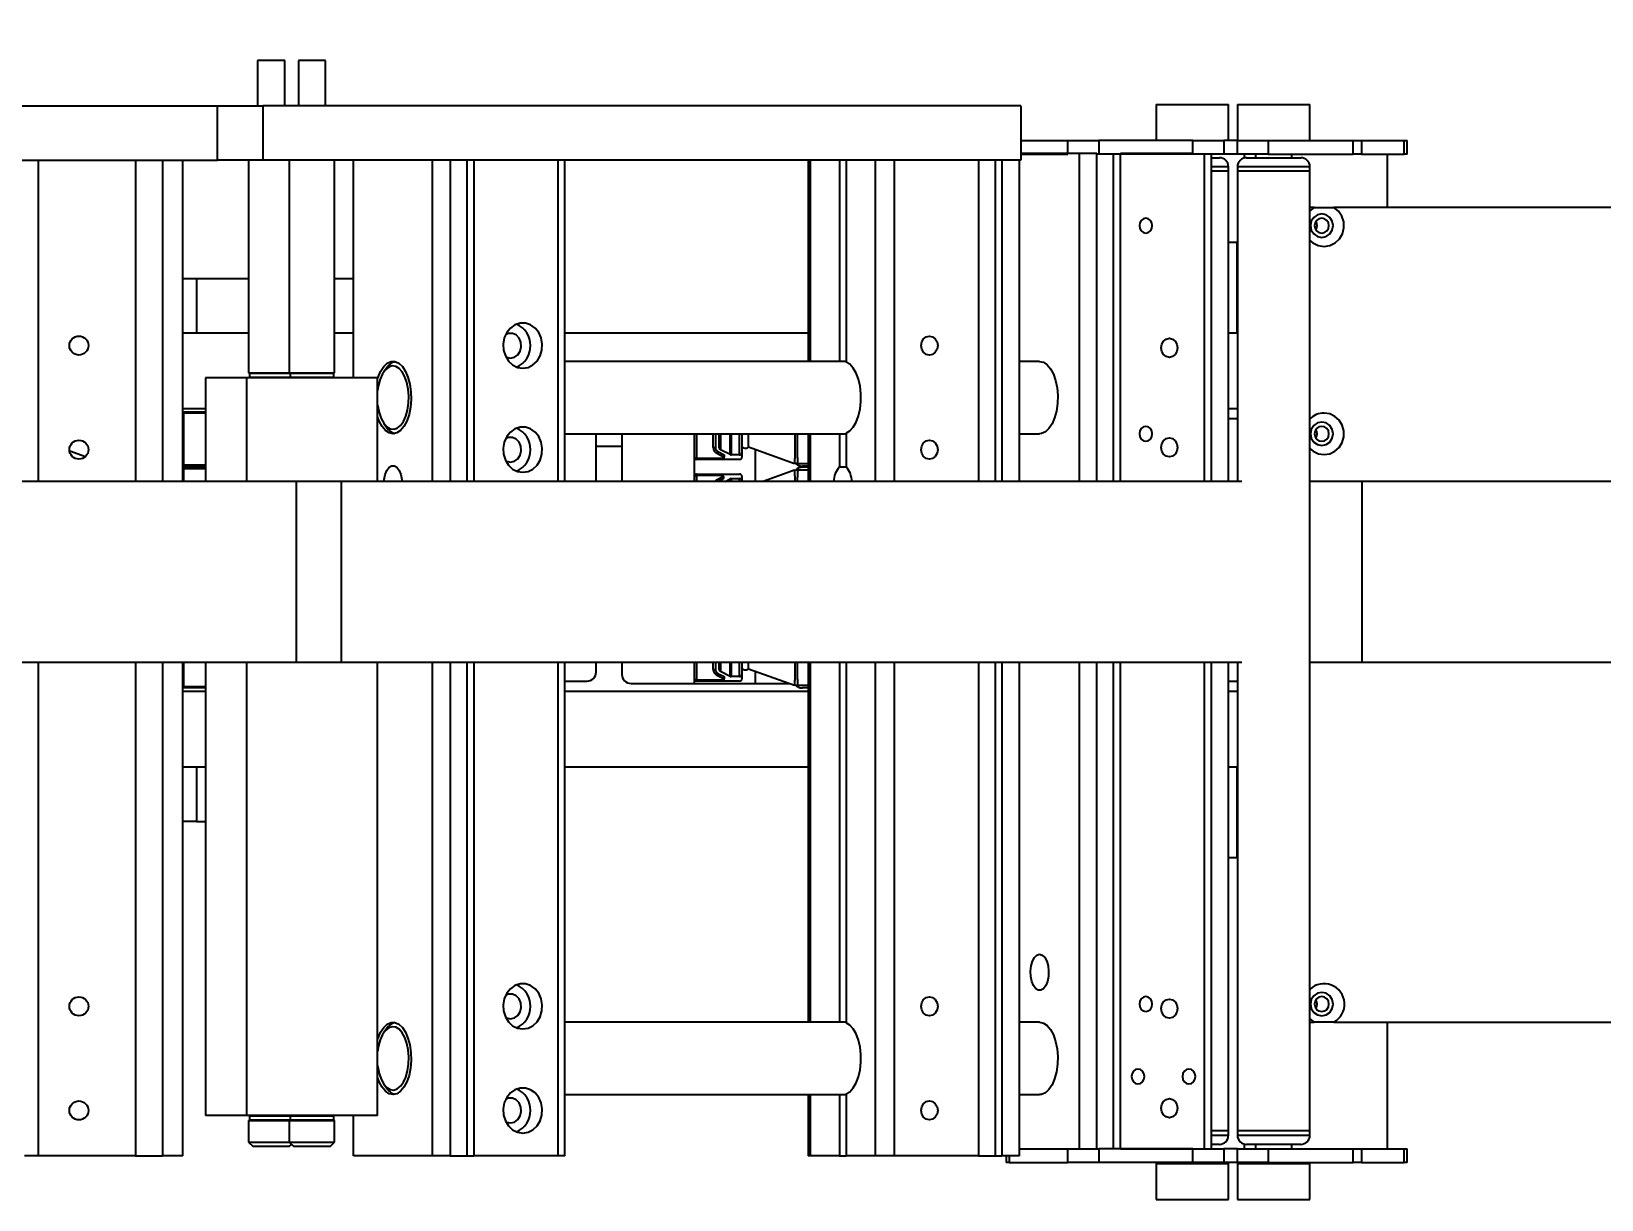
# Model space of a CAD drawing. Header units: millimetres. Extents: x 10 to 584, y 10 to 410.
# Drawn here: x 222.07 to 245.2, y 69.22 to 86.43 of the extents above; entities that cross this region are included whole.
import ezdxf

# ---------------------------------------------------------------- set-up
doc = ezdxf.new("R2010")
doc.units = ezdxf.units.MM
doc.layers.add('2', color=1, linetype='Continuous')
doc.styles.add('SLDTEXTSTYLE0', font='TXT', dxfattribs={"width": 0.7})
doc.dimstyles.new('SLDDIMSTYLE0', dxfattribs={"dimtxt": 3.5, "dimasz": 3.5, "dimexe": 0, "dimexo": 0.0625, "dimgap": 0.875, "dimtad": 1, "dimlfac": 15, "dimrnd": 1e-09, "dimzin": 12, "dimdsep": 46, "dimtxsty": 'SLDTEXTSTYLE0', "dimsah": 1, "dimcen": 0.09, "dimadec": 0, "dimazin": 3, "dimtfac": 1, "dimtofl": 0, "dimtmove": 0, "dimatfit": 3, "dimfxl": 0, "dimfrac": 2, "dimtolj": 1, "dimtzin": 12, "dimarcsym": 0})

# ---------------------------------------------------------------- blocks, each defined once
blk = doc.blocks.new('_D_4')
at = {"layer": '2', "color": 1}
for p, q in [((60.502, 83.127), (60.502, 126.127)), ((360.502, 85.627), (360.502, 126.127)), ((360.502, 125.127), (60.502, 125.127))]:
    blk.add_line(p, q, dxfattribs=at)
for points in [[(60.502, 125.127), (64.002, 124.588), (64.002, 125.665)], [(360.502, 125.127), (357.002, 125.665), (357.002, 124.588)]]:
    blk.add_solid(points, dxfattribs=at)
at = {"layer": '2', "color": 1, "insert": (204.071, 129.638), "char_height": 3.5, "attachment_point": 1, "style": 'SLDTEXTSTYLE0'}
blk.add_mtext('4500', dxfattribs=at)

msp = doc.modelspace()

# ---------------------------------------------------------------- linework, layer by layer
at = {"color": 7, "linetype": 'Continuous', "lineweight": 25}
for p, q in [((225.40182, 86.00354), (225.40182, 85.33687)), ((225.67844, 86.00354), (225.40182, 86.00354)), ((225.80183, 86.00354), (225.67844, 86.00354)), ((225.80183, 85.33687), (225.80183, 86.00354)), ((226.00182, 86.00354), (226.00182, 85.33687)), ((226.27843, 86.00354), (226.00182, 86.00354)), ((226.40183, 86.00354), (226.27843, 86.00354)), ((226.40183, 85.33687), (226.40183, 86.00354)), ((221.50182, 85.33687), (224.81123, 85.33687)), ((224.81123, 84.53687), (224.81123, 85.33687)), ((224.81123, 85.33687), (225.47789, 85.33687)), ((225.47789, 85.33687), (225.47789, 84.53687)), ((236.6437, 85.33687), (225.47789, 85.33687)), ((236.6437, 85.33687), (236.6437, 84.53687)), ((238.637, 85.35687), (238.637, 84.82354)), ((238.637, 85.35687), (239.70366, 85.35687)), ((239.70366, 84.82354), (239.70366, 85.35687)), ((239.837, 85.35687), (239.837, 84.82354)), ((239.837, 85.35687), (240.90366, 85.35687)), ((240.90366, 84.82354), (240.90366, 85.35687)), ((236.6437, 84.82354), (237.33892, 84.82354)), ((237.33892, 84.62354), (237.33892, 84.82354)), ((237.33892, 84.82354), (237.79426, 84.82354)), ((237.79426, 84.82354), (237.79426, 84.62354)), ((239.1799, 84.82354), (237.79426, 84.82354)), ((239.1799, 84.62354), (239.1799, 84.82354)), ((239.1799, 84.82354), (239.63524, 84.82354)), ((239.63524, 84.82354), (239.63524, 84.62354)), ((239.83524, 84.82354), (239.63524, 84.82354)), ((239.83524, 84.62354), (239.83524, 84.82354)), ((239.83524, 84.82354), (240.29058, 84.82354)), ((240.29058, 84.82354), (240.29058, 84.62354)), ((240.29058, 84.82354), (241.54114, 84.82354)), ((241.54114, 84.62354), (241.54114, 84.82354)), ((241.54114, 84.82354), (241.66315, 84.82354)), ((241.66315, 84.82354), (241.66315, 84.62354)), ((241.66315, 84.82354), (242.29206, 84.82354)), ((242.29206, 84.62354), (242.29206, 84.82354)), ((242.29206, 84.82354), (242.33672, 84.82354)), ((242.33672, 84.62354), (242.33672, 84.82354)), ((221.50182, 84.53687), (224.81123, 84.53687)), ((223.60183, 84.53687), (223.60183, 79.80354)), ((224.00183, 84.53687), (224.00183, 79.80354)), ((224.30182, 79.80354), (224.30182, 84.53687)), ((225.47789, 84.53687), (224.81123, 84.53687)), ((225.26849, 84.53687), (225.26849, 81.40354)), ((236.6437, 84.53687), (225.47789, 84.53687)), ((225.86849, 84.53687), (225.86849, 81.40354)), ((226.53516, 81.40354), (226.53516, 84.53687)), ((226.81264, 81.33021), (226.81264, 84.53687)), ((227.97931, 79.80354), (227.97931, 84.53687)), ((228.23911, 84.53687), (228.23911, 79.80354)), ((228.48552, 84.53687), (228.48552, 79.80354)), ((228.58552, 84.53687), (228.58552, 79.80354)), ((229.92683, 79.80354), (229.92683, 84.53687)), ((233.51285, 84.53687), (233.51285, 81.57021)), ((233.97298, 84.53687), (233.97298, 81.57021)), ((234.07298, 84.53687), (234.07298, 81.56075)), ((236.02082, 84.53687), (236.02082, 79.80354)), ((236.26723, 84.53687), (236.26723, 79.80354)), ((236.36723, 84.53687), (236.36723, 79.80354)), ((236.62704, 79.80354), (236.62704, 84.53687)), ((236.6437, 84.63687), (237.50558, 84.63687)), ((236.6437, 84.62354), (237.33892, 84.62354)), ((237.50558, 84.63687), (237.50558, 79.80354)), ((237.50558, 84.63687), (237.76539, 84.63687)), ((237.76539, 79.80354), (237.76539, 84.63687)), ((237.79426, 84.62354), (237.76539, 84.62354)), ((239.1799, 84.62354), (237.79426, 84.62354)), ((238.0118, 79.80354), (238.0118, 84.62354)), ((238.1118, 79.80354), (238.1118, 84.63687)), ((238.1118, 84.63687), (239.1799, 84.63687)), ((239.63524, 84.62354), (239.1799, 84.62354)), ((239.45311, 79.80354), (239.45311, 84.62354)), ((239.45311, 84.57021), (239.57033, 84.57021)), ((239.83524, 84.62354), (239.63524, 84.62354)), ((239.70366, 84.3702), (239.70366, 84.43687)), ((240.29058, 84.62354), (239.83524, 84.62354)), ((239.837, 84.43687), (239.837, 84.3702)), ((239.93943, 84.56658), (239.93943, 84.62354)), ((239.97033, 84.57021), (240.77033, 84.57021)), ((240.10366, 84.62354), (240.10366, 84.57021)), ((240.29058, 84.62354), (241.54114, 84.62354)), ((240.63699, 84.57021), (240.63699, 84.62354)), ((240.90366, 84.3702), (240.90366, 84.43687)), ((241.66315, 84.62354), (241.54114, 84.62354)), ((241.66315, 84.62354), (242.29206, 84.62354)), ((242.04383, 84.62354), (242.04383, 83.83687)), ((242.33672, 84.62354), (242.29206, 84.62354)), ((239.70366, 84.3702), (239.45311, 84.3702)), ((239.70366, 79.80354), (239.70366, 84.3702)), ((239.837, 84.3702), (239.837, 79.80354)), ((240.90366, 84.3702), (239.837, 84.3702)), ((240.90366, 70.23687), (240.90366, 84.3702)), ((240.96744, 83.83687), (240.90366, 83.78684)), ((240.96744, 83.83687), (240.90366, 83.83687)), ((247.6807, 83.83687), (241.25738, 83.83687)), ((239.70366, 83.32665), (239.83516, 83.32665)), ((239.83516, 81.99332), (239.83516, 83.32665)), ((224.30182, 82.79332), (224.50183, 82.79332)), ((224.50183, 82.79332), (224.50183, 81.99332)), ((224.50183, 82.79332), (225.26849, 82.79332)), ((226.53516, 82.79332), (226.81264, 82.79332)), ((224.30182, 81.99332), (225.26849, 81.99332)), ((226.53516, 81.99332), (226.81264, 81.99332)), ((229.92683, 81.99332), (233.51285, 81.99332)), ((239.70366, 81.99332), (239.837, 81.99332)), ((227.29975, 81.47234), (227.26126, 81.4179)), ((234.07298, 81.57021), (229.92683, 81.57021)), ((236.92225, 81.57021), (236.62704, 81.57021)), ((224.63516, 81.33021), (224.63516, 79.80354)), ((225.23516, 81.33021), (224.63516, 81.33021)), ((225.23516, 81.33021), (225.23516, 79.80354)), ((227.16849, 81.33021), (225.23516, 81.33021)), ((225.26849, 81.40354), (225.29392, 81.40354)), ((225.28182, 81.39621), (225.28182, 81.33754)), ((225.29392, 81.40354), (225.86849, 81.40354)), ((225.86849, 81.40354), (225.89392, 81.40354)), ((225.88182, 81.39621), (225.88182, 81.33754)), ((225.89392, 81.40354), (226.53516, 81.40354)), ((226.52183, 81.33754), (226.52183, 81.39621)), ((227.16849, 79.80354), (227.16849, 81.33021)), ((224.30182, 80.87665), (224.63516, 80.87665)), ((224.30894, 80.82665), (224.63516, 80.82665)), ((224.63516, 80.80665), (224.30894, 80.80665)), ((224.30894, 80.80665), (224.30894, 80.04665)), ((239.70366, 80.87665), (239.837, 80.87665)), ((227.26126, 80.65584), (227.29975, 80.60141)), ((234.07298, 80.513), (234.07298, 80.01741)), ((239.837, 80.72665), (239.70366, 80.72665)), ((229.92683, 80.50354), (234.07298, 80.50354)), ((230.38894, 79.80354), (230.38894, 80.50354)), ((230.38894, 80.32332), (230.76894, 80.32332)), ((230.76894, 80.50354), (230.76894, 79.80354)), ((231.8356, 79.80354), (231.8356, 80.50354)), ((232.1131, 80.30075), (232.14644, 80.30075)), ((232.14644, 80.50354), (232.14644, 80.30075)), ((232.20227, 80.29725), (232.20227, 80.50354)), ((232.53561, 80.50354), (232.53561, 80.22665)), ((232.63561, 80.30998), (233.31328, 80.06796)), ((232.73561, 79.80354), (232.73561, 80.27427)), ((233.51285, 80.50354), (233.51285, 79.80354)), ((233.97298, 80.50354), (233.97298, 80.01741)), ((236.62704, 80.50354), (236.92225, 80.50354)), ((222.63222, 80.25405), (222.86642, 80.17041)), ((224.30894, 80.04665), (224.63516, 80.04665)), ((231.86894, 80.14665), (232.27391, 80.14665)), ((231.86894, 80.14665), (231.86894, 80.12665)), ((232.24336, 80.12665), (231.86894, 80.12665)), ((232.27645, 80.15599), (232.16754, 80.21174)), ((232.18273, 80.24141), (232.27669, 80.19332)), ((232.3619, 80.19684), (232.2207, 80.26744)), ((232.50227, 80.12665), (232.24336, 80.12665)), ((232.27645, 80.15599), (232.27669, 80.15998)), ((232.27669, 80.19332), (232.27669, 80.15998)), ((232.50227, 80.19332), (232.37681, 80.19332)), ((232.53561, 80.22665), (232.53561, 80.15998)), ((233.35873, 80.06116), (233.31382, 80.06899)), ((233.3356, 80.06116), (233.31382, 80.06899)), ((233.51285, 80.06116), (233.35873, 80.06116)), ((224.63516, 80.02665), (224.30894, 80.02665)), ((224.30894, 80.00999), (224.63516, 80.00999)), ((224.63516, 79.98998), (224.30894, 79.98998)), ((231.86894, 79.90999), (231.86894, 79.88999)), ((231.86894, 79.90999), (232.23036, 79.90999)), ((232.26091, 79.88999), (231.86894, 79.88999)), ((232.16368, 79.8248), (232.26334, 79.88146)), ((232.26369, 79.84332), (232.19373, 79.80354)), ((232.23036, 79.90999), (232.50227, 79.90999)), ((232.26369, 79.87665), (232.26334, 79.88146)), ((232.26369, 79.87665), (232.26369, 79.84332)), ((232.28938, 79.80354), (232.3619, 79.8398)), ((232.37681, 79.84332), (232.50227, 79.84332)), ((232.53561, 79.87665), (232.53561, 79.80998)), ((233.31328, 79.96868), (232.85089, 79.80354)), ((233.31373, 79.96755), (233.35886, 79.97547)), ((233.31373, 79.96755), (233.3356, 79.97547)), ((233.3356, 79.97665), (233.3356, 79.97547)), ((233.35886, 79.97547), (233.51285, 79.97547)), ((233.41758, 80.02679), (233.42336, 80.00998)), ((233.51285, 80.02665), (233.42679, 80.02665)), ((233.51285, 80.00999), (233.42679, 80.00999)), ((233.97298, 80.01741), (234.07298, 80.01741)), ((225.97468, 79.80354), (210.83516, 79.80354)), ((225.97468, 77.13687), (225.97468, 79.80354)), ((226.63726, 79.80354), (225.97468, 79.80354)), ((226.63726, 77.13687), (226.63726, 79.80354)), ((239.89929, 79.80354), (226.63726, 79.80354)), ((232.53561, 79.80998), (232.53561, 79.80354)), ((241.67559, 79.80354), (240.90366, 79.80354)), ((241.67559, 77.13687), (241.67559, 79.80354)), ((247.66849, 79.80354), (241.67559, 79.80354)), ((225.97468, 77.13687), (205.32849, 77.13687)), ((223.60183, 77.13687), (223.60183, 69.87021)), ((224.00183, 77.13687), (224.00183, 69.87021)), ((224.30182, 69.87021), (224.30182, 77.13687)), ((224.63516, 77.13687), (224.63516, 70.46354)), ((225.23516, 77.13687), (225.23516, 70.46354)), ((226.63726, 77.13687), (225.97468, 77.13687)), ((239.89929, 77.13687), (226.63726, 77.13687)), ((227.16849, 70.46354), (227.16849, 77.13687)), ((227.97931, 69.87021), (227.97931, 77.13687)), ((228.23911, 77.13687), (228.23911, 69.87021)), ((228.48552, 77.13687), (228.48552, 69.87021)), ((228.58552, 77.13687), (228.58552, 69.87021)), ((229.92683, 69.87021), (229.92683, 77.13687)), ((230.38894, 76.99332), (230.38894, 77.13687)), ((230.76894, 77.13687), (230.76894, 76.95998)), ((231.8356, 76.82665), (231.8356, 77.13687)), ((232.1131, 77.03409), (232.14644, 77.03409)), ((232.14644, 77.13687), (232.14644, 77.03409)), ((232.20227, 77.03058), (232.20227, 77.13687)), ((232.53561, 77.13687), (232.53561, 76.95998)), ((232.63561, 77.04332), (233.31328, 76.80129)), ((233.51285, 77.13687), (233.51285, 71.83687)), ((233.97298, 77.13687), (233.97298, 71.83687)), ((234.07298, 77.13687), (234.07298, 71.82741)), ((236.02082, 77.13687), (236.02082, 69.87021)), ((236.26723, 77.13687), (236.26723, 69.87021)), ((236.36723, 77.13687), (236.36723, 69.87021)), ((236.62704, 69.87021), (236.62704, 77.13687)), ((237.50558, 77.13687), (237.50558, 69.97021)), ((237.76539, 69.97021), (237.76539, 77.13687)), ((238.0118, 69.97021), (238.0118, 77.13687)), ((238.1118, 69.97021), (238.1118, 77.13687)), ((239.45311, 69.97021), (239.45311, 77.13687)), ((239.70366, 70.23687), (239.70366, 77.13687)), ((239.837, 77.13687), (239.837, 70.23687)), ((241.67559, 77.13687), (240.90366, 77.13687)), ((247.66849, 77.13687), (241.67559, 77.13687)), ((229.92683, 76.85998), (230.2556, 76.85998)), ((230.90227, 76.82665), (231.8356, 76.82665)), ((231.8356, 76.82665), (232.73561, 76.82665)), ((231.86894, 76.87998), (232.27391, 76.87998)), ((231.86894, 76.87998), (231.86894, 76.85998)), ((232.24336, 76.85998), (231.86894, 76.85998)), ((232.27645, 76.88933), (232.16754, 76.94507)), ((232.18273, 76.97474), (232.27669, 76.92665)), ((232.3619, 76.93017), (232.2207, 77.00077)), ((232.50227, 76.85998), (232.24336, 76.85998)), ((232.27645, 76.88933), (232.27669, 76.89332)), ((232.27669, 76.92665), (232.27669, 76.89332)), ((232.50227, 76.92665), (232.37681, 76.92665)), ((232.53561, 76.95998), (232.53561, 76.89332)), ((232.73561, 76.82665), (232.73561, 77.0076)), ((232.73561, 76.82665), (233.24227, 76.82665)), ((239.70366, 76.85998), (239.837, 76.85998)), ((224.63516, 76.70998), (224.30182, 76.70998)), ((224.30894, 76.77998), (224.63516, 76.77998)), ((224.63516, 76.75998), (224.30894, 76.75998)), ((233.51285, 76.70998), (229.92683, 76.70998)), ((233.35873, 76.79449), (233.31382, 76.80233)), ((233.3356, 76.79449), (233.31382, 76.80233)), ((233.51285, 76.79449), (233.35873, 76.79449)), ((233.51285, 76.75998), (233.42679, 76.75998)), ((239.837, 76.70998), (239.70366, 76.70998)), ((224.63516, 75.59332), (224.30182, 75.59332)), ((224.50183, 75.59332), (224.50183, 74.79332)), ((233.51285, 75.59332), (229.92683, 75.59332)), ((239.837, 75.59332), (239.70366, 75.59332)), ((239.83516, 74.25999), (239.83516, 75.59332)), ((224.50183, 74.79332), (224.30182, 74.79332)), ((224.50183, 74.79332), (224.63516, 74.79332)), ((239.83516, 74.25999), (239.70366, 74.25999)), ((227.29975, 71.739), (227.26126, 71.68457)), ((234.07298, 71.83687), (229.92683, 71.83687)), ((236.92225, 71.83687), (236.62704, 71.83687)), ((240.90366, 71.88691), (240.96744, 71.83687)), ((240.90366, 71.83687), (240.96744, 71.83687)), ((241.25738, 71.83687), (247.6807, 71.83687)), ((242.04383, 71.83687), (242.04383, 69.97021)), ((227.26126, 70.92251), (227.29975, 70.86808)), ((229.92683, 70.77021), (234.07298, 70.77021)), ((233.51285, 70.77021), (233.51285, 69.87021)), ((233.97298, 70.77021), (233.97298, 69.87021)), ((234.07298, 70.77967), (234.07298, 69.87021)), ((236.62704, 70.77021), (236.92225, 70.77021)), ((225.23516, 70.46354), (224.63516, 70.46354)), ((227.16849, 70.46354), (225.23516, 70.46354)), ((225.26849, 70.39021), (225.26849, 70.07021)), ((225.26849, 70.39021), (225.29392, 70.39021)), ((225.28182, 70.45621), (225.28182, 70.39754)), ((225.29392, 70.39021), (225.86849, 70.39021)), ((225.86849, 70.39021), (225.86849, 70.07021)), ((225.86849, 70.39021), (225.89392, 70.39021)), ((225.88182, 70.45621), (225.88182, 70.39754)), ((225.89392, 70.39021), (226.53516, 70.39021)), ((226.52183, 70.39754), (226.52183, 70.45621)), ((226.53516, 70.07021), (226.53516, 70.39021)), ((226.81264, 69.87021), (226.81264, 70.46354)), ((239.70366, 70.23687), (239.45311, 70.23687)), ((239.70366, 70.1702), (239.70366, 70.23687)), ((239.837, 70.23687), (239.837, 70.1702)), ((240.90366, 70.23687), (239.837, 70.23687)), ((240.90366, 70.1702), (240.90366, 70.23687)), ((222.16849, 69.87021), (221.96849, 69.87021)), ((223.60183, 69.87021), (222.16849, 69.87021)), ((223.60183, 69.87021), (224.00183, 69.87021)), ((224.30182, 69.87021), (224.00183, 69.87021)), ((225.26849, 70.07021), (225.33516, 70.00354)), ((225.26849, 70.07021), (225.72951, 70.07021)), ((225.70397, 70.00354), (225.33516, 70.00354)), ((225.86849, 70.00354), (225.70397, 70.00354)), ((225.72951, 70.07021), (225.86849, 70.07021)), ((225.86849, 70.07021), (225.93516, 70.00354)), ((225.86849, 70.07021), (226.32951, 70.07021)), ((225.86849, 70.00354), (225.90183, 70.03687)), ((226.30397, 70.00354), (225.93516, 70.00354)), ((226.46849, 70.00354), (226.30397, 70.00354)), ((226.32951, 70.07021), (226.53516, 70.07021)), ((226.46849, 70.00354), (226.53516, 70.07021)), ((227.97931, 69.87021), (226.81264, 69.87021)), ((228.23911, 69.87021), (227.97931, 69.87021)), ((228.23911, 69.87021), (228.48552, 69.87021)), ((228.48552, 69.87021), (228.58552, 69.87021)), ((229.82682, 69.87021), (228.58552, 69.87021)), ((229.92683, 69.87021), (229.82682, 69.87021)), ((233.53964, 69.87021), (233.51285, 69.87021)), ((233.97298, 69.87021), (233.53964, 69.87021)), ((233.97298, 69.87021), (234.07298, 69.87021)), ((234.50631, 69.87021), (234.07298, 69.87021)), ((234.77951, 69.87021), (234.50631, 69.87021)), ((236.02082, 69.87021), (234.77951, 69.87021)), ((236.02082, 69.87021), (236.26723, 69.87021)), ((236.26723, 69.87021), (236.36723, 69.87021)), ((236.62704, 69.87021), (236.36723, 69.87021)), ((236.42759, 69.87021), (236.42759, 69.77021)), ((236.62704, 69.97021), (237.33892, 69.97021)), ((236.62704, 69.97021), (237.50558, 69.97021)), ((237.33892, 69.77021), (237.33892, 69.97021)), ((237.50558, 69.97021), (237.76539, 69.97021)), ((237.76539, 69.97021), (237.79426, 69.97021)), ((237.79426, 69.97021), (237.79426, 69.77021)), ((239.1799, 69.97021), (237.79426, 69.97021)), ((238.1118, 69.97021), (239.1799, 69.97021)), ((239.1799, 69.77021), (239.1799, 69.97021)), ((239.1799, 69.97021), (239.63524, 69.97021)), ((239.57033, 70.03687), (239.45311, 70.03687)), ((239.63524, 69.97021), (239.63524, 69.77021)), ((239.83524, 69.97021), (239.63524, 69.97021)), ((239.83524, 69.77021), (239.83524, 69.97021)), ((239.83524, 69.97021), (240.29058, 69.97021)), ((239.93943, 69.97021), (239.93943, 70.0405)), ((240.61267, 70.03687), (239.97033, 70.03687)), ((240.10366, 70.03687), (240.10366, 69.97021)), ((240.29058, 69.97021), (240.29058, 69.77021)), ((240.29058, 69.97021), (241.54114, 69.97021)), ((240.77033, 70.03687), (240.61267, 70.03687)), ((240.63699, 69.97021), (240.63699, 70.03687)), ((241.54114, 69.77021), (241.54114, 69.97021)), ((241.54114, 69.97021), (241.66315, 69.97021)), ((241.66315, 69.97021), (241.66315, 69.77021)), ((241.66315, 69.97021), (242.29206, 69.97021)), ((242.29206, 69.77021), (242.29206, 69.97021)), ((242.29206, 69.97021), (242.33672, 69.97021)), ((242.33672, 69.77021), (242.33672, 69.97021)), ((236.47225, 69.77021), (236.42759, 69.77021)), ((236.47225, 69.77021), (237.33892, 69.77021)), ((237.79426, 69.77021), (237.33892, 69.77021)), ((239.1799, 69.77021), (237.79426, 69.77021)), ((238.637, 69.75687), (238.637, 69.22354)), ((238.637, 69.75687), (239.70366, 69.75687)), ((238.90366, 69.77021), (238.90366, 69.75687)), ((239.63524, 69.77021), (239.1799, 69.77021)), ((239.43699, 69.75687), (239.43699, 69.77021)), ((239.83524, 69.77021), (239.63524, 69.77021)), ((239.70366, 69.22354), (239.70366, 69.75687)), ((240.29058, 69.77021), (239.83524, 69.77021)), ((239.837, 69.75687), (239.837, 69.22354)), ((239.837, 69.75687), (240.90366, 69.75687)), ((240.10366, 69.77021), (240.10366, 69.75687)), ((240.29058, 69.77021), (241.54114, 69.77021)), ((240.63699, 69.75687), (240.63699, 69.77021)), ((240.90366, 69.22354), (240.90366, 69.75687)), ((241.66315, 69.77021), (241.54114, 69.77021)), ((241.66315, 69.77021), (242.29206, 69.77021)), ((242.33672, 69.77021), (242.29206, 69.77021)), ((238.637, 69.22354), (239.70366, 69.22354)), ((239.837, 69.22354), (240.90366, 69.22354))]:
    msp.add_line(p, q, dxfattribs=at)
at = {"color": 59, "linetype": 'Continuous', "lineweight": 25}
for p, q in [((222.16849, 84.53687), (222.16849, 79.80354)), ((229.82682, 79.80354), (229.82682, 84.53687)), ((233.53964, 84.53687), (233.53964, 81.57021)), ((234.50631, 79.80354), (234.50631, 84.53687)), ((234.77951, 84.53687), (234.77951, 79.80354)), ((239.35311, 79.80354), (239.35311, 84.62354)), ((239.70366, 84.43687), (239.45311, 84.43687)), ((240.90366, 84.43687), (239.837, 84.43687)), ((225.28182, 81.39621), (225.30623, 81.39621)), ((225.28182, 81.33754), (225.30623, 81.33754)), ((225.30623, 81.39621), (225.88182, 81.39621)), ((225.30623, 81.33754), (225.88182, 81.33754)), ((225.88182, 81.39621), (225.90623, 81.39621)), ((225.88182, 81.33754), (225.90623, 81.33754)), ((225.90623, 81.39621), (226.52183, 81.39621)), ((225.90623, 81.33754), (226.52183, 81.33754)), ((231.86894, 80.50354), (231.86894, 80.14665)), ((232.1131, 80.30075), (232.1131, 80.50354)), ((232.2207, 80.50354), (232.2207, 80.26744)), ((232.3619, 80.19684), (232.3619, 80.50354)), ((232.37681, 80.50354), (232.37681, 80.19332)), ((232.50227, 80.19332), (232.50227, 80.50354)), ((233.53964, 80.50354), (233.53964, 79.80354)), ((224.30894, 79.98998), (224.30894, 79.80354)), ((231.86894, 79.88999), (231.86894, 79.80354)), ((232.3619, 79.80354), (232.3619, 79.8398)), ((232.37681, 79.84332), (232.37681, 79.80354)), ((232.50227, 79.80354), (232.50227, 79.84332)), ((222.16849, 77.13687), (222.16849, 69.87021)), ((224.30894, 77.13687), (224.30894, 76.77998)), ((229.82682, 69.87021), (229.82682, 77.13687)), ((231.86894, 77.13687), (231.86894, 76.87998)), ((232.1131, 77.03409), (232.1131, 77.13687)), ((232.2207, 77.13687), (232.2207, 77.00077)), ((232.3619, 76.93017), (232.3619, 77.13687)), ((232.37681, 77.13687), (232.37681, 76.92665)), ((232.50227, 76.92665), (232.50227, 77.13687)), ((233.53964, 77.13687), (233.53964, 71.83687)), ((234.50631, 69.87021), (234.50631, 77.13687)), ((234.77951, 77.13687), (234.77951, 69.87021)), ((239.35311, 69.97021), (239.35311, 77.13687)), ((233.53964, 70.77021), (233.53964, 69.87021)), ((225.28182, 70.45621), (225.30623, 70.45621)), ((225.28182, 70.39754), (225.30623, 70.39754)), ((225.30623, 70.45621), (225.88182, 70.45621)), ((225.30623, 70.39754), (225.88182, 70.39754)), ((225.88182, 70.45621), (225.90623, 70.45621)), ((225.88182, 70.39754), (225.90623, 70.39754)), ((225.90623, 70.45621), (226.52183, 70.45621)), ((225.90623, 70.39754), (226.52183, 70.39754)), ((239.45311, 70.1702), (239.70366, 70.1702)), ((239.837, 70.1702), (240.69346, 70.1702)), ((240.69346, 70.1702), (240.90366, 70.1702)), ((236.47225, 69.87021), (236.47225, 69.77021))]:
    msp.add_line(p, q, dxfattribs=at)
at = {"color": 7, "linetype": 'Continuous', "lineweight": 25, "flags": 128}
for points in [[(240.90366, 83.35357), (240.94939, 83.31496), (241.02729, 83.27717), (241.11241, 83.2642), (241.19753, 83.27717), (241.27543, 83.31496), (241.33953, 83.37437), (241.38438, 83.45038), (241.40619, 83.53653), (241.40311, 83.62554), (241.3754, 83.70987), (241.32542, 83.78236), (241.25738, 83.83687), (241.25738, 83.83687)], [(241.0779, 83.74287), (241.01408, 83.72973), (240.95997, 83.6923), (240.92382, 83.63628), (240.91112, 83.57021), (240.92382, 83.50413), (240.95997, 83.44811), (241.01408, 83.41069), (241.0779, 83.39754), (241.14173, 83.41069), (241.19583, 83.44811), (241.23199, 83.50413), (241.24469, 83.57021), (241.23199, 83.63628), (241.19583, 83.6923), (241.14173, 83.72973), (241.0779, 83.74287)], [(238.48708, 83.4602), (238.52354, 83.46858), (238.55444, 83.49242), (238.57509, 83.52811), (238.58234, 83.57021), (238.57509, 83.6123), (238.55444, 83.64799), (238.52354, 83.67183), (238.48708, 83.68021), (238.45062, 83.67183), (238.41972, 83.64799), (238.39907, 83.6123), (238.39182, 83.57021), (238.39907, 83.52811), (238.41972, 83.49242), (238.45062, 83.46858), (238.48708, 83.4602)], [(241.0779, 83.68021), (241.03724, 83.67183), (241.00277, 83.64799), (240.97974, 83.6123), (240.97165, 83.57021), (240.97974, 83.52811), (241.00277, 83.49242), (241.03724, 83.46858), (241.0779, 83.4602), (241.11856, 83.46858), (241.15303, 83.49242), (241.17607, 83.52811), (241.18415, 83.57021), (241.17607, 83.6123), (241.15303, 83.64799), (241.11856, 83.67183), (241.0779, 83.68021)], [(229.30721, 81.47021), (229.38509, 81.48257), (229.4572, 81.51873), (229.51818, 81.57602), (229.56352, 81.65019), (229.58985, 81.73572), (229.59521, 81.82629), (229.57922, 81.91517), (229.54305, 81.99577), (229.48939, 82.06211), (229.42222, 82.10928), (229.34652, 82.13377), (229.2679, 82.13377), (229.1922, 82.10928), (229.12503, 82.06211), (229.07137, 81.99577), (229.0352, 81.91517), (229.01921, 81.82629), (229.02457, 81.73572), (229.0509, 81.65019), (229.09624, 81.57602), (229.15722, 81.51873), (229.22933, 81.48257), (229.30721, 81.47021)], [(229.12721, 81.62021), (229.18457, 81.63259), (229.23418, 81.66806), (229.26934, 81.72182), (229.2853, 81.78663), (229.27992, 81.85371), (229.25391, 81.91402), (229.2108, 81.95941), (229.15638, 81.98375), (229.09804, 81.98375), (229.05575, 81.96726)], [(235.42037, 81.80354), (235.41114, 81.74996), (235.38486, 81.70455), (235.34553, 81.6742), (235.29913, 81.66354), (235.25273, 81.6742), (235.2134, 81.70455), (235.18711, 81.74996), (235.17788, 81.80354), (235.18711, 81.85711), (235.2134, 81.90254), (235.25273, 81.93288), (235.29913, 81.94354), (235.34553, 81.93288), (235.38486, 81.90254), (235.41114, 81.85711), (235.42037, 81.80354)], [(238.71225, 81.77021), (238.72148, 81.82378), (238.74776, 81.8692), (238.78709, 81.89955), (238.83349, 81.91021), (238.87989, 81.89955), (238.91922, 81.8692), (238.94551, 81.82378), (238.95474, 81.77021), (238.94551, 81.71663), (238.91922, 81.67121), (238.87989, 81.64086), (238.83349, 81.63021), (238.78709, 81.64086), (238.74776, 81.67121), (238.72148, 81.71663), (238.71225, 81.77021)], [(227.16849, 81.31518), (227.17526, 81.33617), (227.21259, 81.42407), (227.25849, 81.49386), (227.31083, 81.54229), (227.36714, 81.56708), (227.42481, 81.56708), (227.48112, 81.54229), (227.53345, 81.49386), (227.57936, 81.42407), (227.61669, 81.33617), (227.6437, 81.23428), (227.65913, 81.12316), (227.66225, 81.008), (227.65292, 80.89419), (227.63157, 80.78706), (227.59922, 80.6916), (227.55735, 80.61229), (227.50794, 80.55283), (227.4533, 80.51601), (227.39597, 80.50354), (227.39597, 80.50354)], [(227.57165, 81.34399), (227.53308, 81.41448), (227.48763, 81.46603), (227.43758, 81.49606), (227.38545, 81.50307), (227.33384, 81.48669), (227.28535, 81.44777), (227.24241, 81.38823), (227.20717, 81.31108), (227.1814, 81.22018), (227.16849, 81.14074)], [(229.05575, 81.63982), (229.06986, 81.63259), (229.12721, 81.62021)], [(234.07298, 80.513), (234.12713, 80.5459), (234.17659, 80.60092), (234.21913, 80.67558), (234.25284, 80.76652), (234.27619, 80.86963), (234.28814, 80.98027), (234.28814, 81.09347), (234.27619, 81.20412), (234.25284, 81.30723), (234.21913, 81.39817), (234.17659, 81.47282), (234.12713, 81.52784), (234.07298, 81.56075)], [(236.92225, 81.57021), (236.97958, 81.55774), (237.03422, 81.52091), (237.08363, 81.46145), (237.12549, 81.38214), (237.15785, 81.28669), (237.1792, 81.17956), (237.18853, 81.06575), (237.1854, 80.95059), (237.16998, 80.83947), (237.14297, 80.73757), (237.10564, 80.64967), (237.05973, 80.57988), (237.0074, 80.53146), (236.95108, 80.50667), (236.92225, 80.50354)], [(227.16849, 80.933), (227.17106, 80.91261), (227.19053, 80.81564), (227.22029, 80.72975), (227.25887, 80.65927), (227.30432, 80.60772), (227.35436, 80.57768), (227.40649, 80.57068), (227.4581, 80.58705), (227.50659, 80.62598), (227.54953, 80.68551), (227.58478, 80.76266), (227.61055, 80.85356), (227.62557, 80.95365), (227.62907, 81.05792), (227.62088, 81.16113), (227.60142, 81.25811), (227.57165, 81.34399), (227.57165, 81.34399)], [(227.39597, 80.50354), (227.33864, 80.51601), (227.284, 80.55283), (227.23459, 80.61229), (227.19273, 80.6916), (227.16849, 80.75856)], [(240.90366, 80.28691), (240.95261, 80.24612), (241.02914, 80.20994), (241.11241, 80.19754), (241.19568, 80.20994), (241.27221, 80.24612), (241.33579, 80.30315), (241.38127, 80.37642), (241.40498, 80.45999), (241.40498, 80.54709), (241.38127, 80.63066), (241.33579, 80.70393), (241.27221, 80.76096), (241.19568, 80.79714), (241.11241, 80.80954), (241.11241, 80.80954)], [(229.30721, 79.93687), (229.38509, 79.94923), (229.4572, 79.9854), (229.51818, 80.04269), (229.56352, 80.11685), (229.58985, 80.20239), (229.59521, 80.29295), (229.57922, 80.38183), (229.54305, 80.46243), (229.48939, 80.52878), (229.42222, 80.57594), (229.34652, 80.60043), (229.2679, 80.60043), (229.1922, 80.57594), (229.12503, 80.52878), (229.07137, 80.46243), (229.0352, 80.38183), (229.01921, 80.29295), (229.02457, 80.20239), (229.0509, 80.11685), (229.09624, 80.04269), (229.15722, 79.9854), (229.22933, 79.94923), (229.30721, 79.93687)], [(238.48708, 80.39354), (238.52354, 80.40191), (238.55444, 80.42576), (238.57509, 80.46144), (238.58234, 80.50354), (238.57509, 80.54563), (238.55444, 80.58132), (238.52354, 80.60517), (238.48708, 80.61354), (238.45062, 80.60517), (238.41972, 80.58132), (238.39907, 80.54563), (238.39182, 80.50354), (238.39907, 80.46144), (238.41972, 80.42576), (238.45062, 80.40191), (238.48708, 80.39354)], [(241.0779, 80.67621), (241.01408, 80.66306), (240.95997, 80.62563), (240.92382, 80.56962), (240.91112, 80.50354), (240.92382, 80.43746), (240.95997, 80.38145), (241.01408, 80.34402), (241.0779, 80.33087), (241.14173, 80.34402), (241.19583, 80.38145), (241.23199, 80.43746), (241.24469, 80.50354), (241.23199, 80.56962), (241.19583, 80.62563), (241.14173, 80.66306), (241.0779, 80.67621)], [(241.0779, 80.61354), (241.03724, 80.60517), (241.00277, 80.58132), (240.97974, 80.54563), (240.97165, 80.50354), (240.97974, 80.46144), (241.00277, 80.42576), (241.03724, 80.40191), (241.0779, 80.39354), (241.11856, 80.40191), (241.15303, 80.42576), (241.17607, 80.46144), (241.18415, 80.50354), (241.17607, 80.54563), (241.15303, 80.58132), (241.11856, 80.60517), (241.0779, 80.61354)], [(229.12721, 80.08687), (229.18457, 80.09925), (229.23418, 80.13472), (229.26934, 80.18849), (229.2853, 80.25329), (229.27992, 80.32038), (229.25391, 80.38069), (229.2108, 80.42608), (229.15638, 80.45042), (229.09804, 80.45042), (229.05575, 80.43392)], [(235.42037, 80.27021), (235.41114, 80.21663), (235.38486, 80.17121), (235.34553, 80.14086), (235.29913, 80.1302), (235.25273, 80.14086), (235.2134, 80.17121), (235.18711, 80.21663), (235.17788, 80.27021), (235.18711, 80.32378), (235.2134, 80.3692), (235.25273, 80.39955), (235.29913, 80.41021), (235.34553, 80.39955), (235.38486, 80.3692), (235.41114, 80.32378), (235.42037, 80.27021)], [(238.71225, 80.30354), (238.72148, 80.35712), (238.74776, 80.40253), (238.78709, 80.43288), (238.83349, 80.44354), (238.87989, 80.43288), (238.91922, 80.40253), (238.94551, 80.35712), (238.95474, 80.30354), (238.94551, 80.24996), (238.91922, 80.20454), (238.87989, 80.1742), (238.83349, 80.16354), (238.78709, 80.1742), (238.74776, 80.20454), (238.72148, 80.24996), (238.71225, 80.30354)], [(229.05575, 80.10649), (229.06986, 80.09925), (229.12721, 80.08687)], [(232.16754, 80.21174), (232.1705, 80.21753), (232.17335, 80.22309), (232.17598, 80.22822), (232.17828, 80.23272), (232.18017, 80.23641), (232.18157, 80.23915), (232.18244, 80.24084), (232.18273, 80.24141)], [(227.26369, 79.80354), (227.26598, 79.82955), (227.2805, 79.90354), (227.30528, 79.96569), (227.33812, 80.01047), (227.3761, 80.0339), (227.41584, 80.0339), (227.45383, 80.01047), (227.48666, 79.96569), (227.51144, 79.90354), (227.52596, 79.82955), (227.52826, 79.80354)], [(232.16754, 76.94507), (232.1705, 76.95086), (232.17335, 76.95642), (232.17598, 76.96155), (232.17828, 76.96605), (232.18017, 76.96974), (232.18157, 76.97249), (232.18244, 76.97417), (232.18273, 76.97474)], [(236.92225, 72.83687), (236.96155, 72.82503), (236.99736, 72.79054), (237.0265, 72.73647), (237.04637, 72.66763), (237.05521, 72.59013), (237.05224, 72.51087), (237.03772, 72.43687), (237.01294, 72.37473), (236.9801, 72.32995), (236.94213, 72.30652), (236.90238, 72.30652), (236.8644, 72.32995), (236.83156, 72.37473), (236.80678, 72.43687), (236.79226, 72.51087), (236.78929, 72.59013), (236.79814, 72.66763), (236.81801, 72.73647), (236.84714, 72.79054), (236.88295, 72.82503), (236.92225, 72.83687)], [(229.30721, 71.73687), (229.38509, 71.74924), (229.4572, 71.7854), (229.51818, 71.84269), (229.56352, 71.91685), (229.58985, 72.00239), (229.59521, 72.09296), (229.57922, 72.18183), (229.54305, 72.26244), (229.48939, 72.32878), (229.42222, 72.37594), (229.34652, 72.40044), (229.2679, 72.40044), (229.1922, 72.37594), (229.12503, 72.32878), (229.07137, 72.26244), (229.0352, 72.18183), (229.01921, 72.09296), (229.02457, 72.00239), (229.0509, 71.91685), (229.09624, 71.84269), (229.15722, 71.7854), (229.22933, 71.74924), (229.30721, 71.73687)], [(229.12721, 71.88687), (229.18457, 71.89925), (229.23418, 71.93472), (229.26934, 71.98849), (229.2853, 72.05329), (229.27992, 72.12038), (229.25391, 72.18069), (229.2108, 72.22608), (229.15638, 72.25042), (229.09804, 72.25042), (229.05575, 72.23392)], [(235.42037, 72.07021), (235.41114, 72.01663), (235.38486, 71.97121), (235.34553, 71.94086), (235.29913, 71.93021), (235.25273, 71.94086), (235.2134, 71.97121), (235.18711, 72.01663), (235.17788, 72.07021), (235.18711, 72.12378), (235.2134, 72.1692), (235.25273, 72.19955), (235.29913, 72.21021), (235.34553, 72.19955), (235.38486, 72.1692), (235.41114, 72.12378), (235.42037, 72.07021)], [(238.48708, 71.99354), (238.52354, 72.00191), (238.55444, 72.02576), (238.57509, 72.06144), (238.58234, 72.10354), (238.57509, 72.14563), (238.55444, 72.18132), (238.52354, 72.20517), (238.48708, 72.21354), (238.45062, 72.20517), (238.41972, 72.18132), (238.39907, 72.14563), (238.39182, 72.10354), (238.39907, 72.06144), (238.41972, 72.02576), (238.45062, 72.00191), (238.48708, 71.99354)], [(238.71225, 72.03687), (238.72148, 72.09045), (238.74776, 72.13587), (238.78709, 72.16622), (238.83349, 72.17687), (238.87989, 72.16622), (238.91922, 72.13587), (238.94551, 72.09045), (238.95474, 72.03687), (238.94551, 71.9833), (238.91922, 71.93788), (238.87989, 71.90753), (238.83349, 71.89687), (238.78709, 71.90753), (238.74776, 71.93788), (238.72148, 71.9833), (238.71225, 72.03687)], [(241.0779, 72.27621), (241.01408, 72.26306), (240.95997, 72.22564), (240.92382, 72.16961), (240.91112, 72.10354), (240.92382, 72.03746), (240.95997, 71.98145), (241.01408, 71.94402), (241.0779, 71.93087), (241.14173, 71.94402), (241.19583, 71.98145), (241.23199, 72.03746), (241.24469, 72.10354), (241.23199, 72.16961), (241.19583, 72.22564), (241.14173, 72.26306), (241.0779, 72.27621)], [(241.0779, 72.21354), (241.03724, 72.20517), (241.00277, 72.18132), (240.97974, 72.14563), (240.97165, 72.10354), (240.97974, 72.06144), (241.00277, 72.02576), (241.03724, 72.00191), (241.0779, 71.99354), (241.11856, 72.00191), (241.15303, 72.02576), (241.17607, 72.06144), (241.18415, 72.10354), (241.17607, 72.14563), (241.15303, 72.18132), (241.11856, 72.20517), (241.0779, 72.21354)], [(227.16849, 71.58185), (227.17526, 71.60284), (227.21259, 71.69074), (227.25849, 71.76053), (227.31083, 71.80896), (227.36714, 71.83375), (227.42481, 71.83375), (227.48112, 71.80896), (227.53345, 71.76053), (227.57936, 71.69074), (227.61669, 71.60284), (227.6437, 71.50095), (227.65913, 71.38982), (227.66225, 71.27467), (227.65292, 71.16086), (227.63157, 71.05372), (227.59922, 70.95827), (227.55735, 70.87896), (227.50794, 70.8195), (227.4533, 70.78267), (227.39597, 70.77021), (227.39597, 70.77021)], [(227.57165, 71.61066), (227.53308, 71.68115), (227.48763, 71.7327), (227.43758, 71.76273), (227.38545, 71.76973), (227.33384, 71.75336), (227.28535, 71.71443), (227.24241, 71.6549), (227.20717, 71.57775), (227.1814, 71.48685), (227.16849, 71.40741)], [(229.05575, 71.90649), (229.06986, 71.89925), (229.12721, 71.88687)], [(234.07298, 70.77967), (234.12713, 70.81257), (234.17659, 70.86759), (234.21913, 70.94225), (234.25284, 71.03318), (234.27619, 71.1363), (234.28814, 71.24694), (234.28814, 71.36014), (234.27619, 71.47079), (234.25284, 71.5739), (234.21913, 71.66483), (234.17659, 71.73949), (234.12713, 71.79451), (234.07298, 71.82741)], [(236.92225, 71.83687), (236.97958, 71.8244), (237.03422, 71.78758), (237.08363, 71.72812), (237.12549, 71.64881), (237.15785, 71.55336), (237.1792, 71.44622), (237.18853, 71.33241), (237.1854, 71.21726), (237.16998, 71.10613), (237.14297, 71.00424), (237.10564, 70.91634), (237.05973, 70.84655), (237.0074, 70.79812), (236.95108, 70.77333), (236.92225, 70.77021)], [(227.16849, 71.19967), (227.17106, 71.17928), (227.19053, 71.0823), (227.22029, 70.99642), (227.25887, 70.92593), (227.30432, 70.87438), (227.35436, 70.84435), (227.40649, 70.83735), (227.4581, 70.85372), (227.50659, 70.89265), (227.54953, 70.95218), (227.58478, 71.02933), (227.61055, 71.12023), (227.62557, 71.22032), (227.62907, 71.32459), (227.62088, 71.4278), (227.60142, 71.52478), (227.57165, 71.61066), (227.57165, 71.61066)], [(227.39597, 70.77021), (227.33864, 70.78267), (227.284, 70.8195), (227.23459, 70.87896), (227.19273, 70.95827), (227.16849, 71.02523)], [(238.37161, 70.92687), (238.40807, 70.93525), (238.43897, 70.95909), (238.45962, 70.99478), (238.46687, 71.03687), (238.45962, 71.07897), (238.43897, 71.11466), (238.40807, 71.1385), (238.37161, 71.14687), (238.33515, 71.1385), (238.30425, 71.11466), (238.2836, 71.07897), (238.27635, 71.03687), (238.2836, 70.99478), (238.30425, 70.95909), (238.33515, 70.93525), (238.37161, 70.92687)], [(239.12217, 70.92687), (239.15862, 70.93525), (239.18953, 70.95909), (239.21018, 70.99478), (239.21743, 71.03687), (239.21018, 71.07897), (239.18953, 71.11466), (239.15862, 71.1385), (239.12217, 71.14687), (239.08571, 71.1385), (239.0548, 71.11466), (239.03415, 71.07897), (239.0269, 71.03687), (239.03415, 70.99478), (239.0548, 70.95909), (239.08571, 70.93525), (239.12217, 70.92687)], [(229.30721, 70.20354), (229.38509, 70.2159), (229.4572, 70.25207), (229.51818, 70.30935), (229.56352, 70.38352), (229.58985, 70.46905), (229.59521, 70.55962), (229.57922, 70.6485), (229.54305, 70.7291), (229.48939, 70.79544), (229.42222, 70.84261), (229.34652, 70.8671), (229.2679, 70.8671), (229.1922, 70.84261), (229.12503, 70.79544), (229.07137, 70.7291), (229.0352, 70.6485), (229.01921, 70.55962), (229.02457, 70.46905), (229.0509, 70.38352), (229.09624, 70.30935), (229.15722, 70.25207), (229.22933, 70.2159), (229.30721, 70.20354)], [(229.12721, 70.35354), (229.18457, 70.36592), (229.23418, 70.40139), (229.26934, 70.45515), (229.2853, 70.51996), (229.27992, 70.58704), (229.25391, 70.64736), (229.2108, 70.69275), (229.15638, 70.71709), (229.09804, 70.71709), (229.05575, 70.70059)], [(235.42037, 70.53687), (235.41114, 70.4833), (235.38486, 70.43788), (235.34553, 70.40753), (235.29913, 70.39687), (235.25273, 70.40753), (235.2134, 70.43788), (235.18711, 70.4833), (235.17788, 70.53687), (235.18711, 70.59045), (235.2134, 70.63587), (235.25273, 70.66621), (235.29913, 70.67687), (235.34553, 70.66621), (235.38486, 70.63587), (235.41114, 70.59045), (235.42037, 70.53687)], [(238.71225, 70.57021), (238.72148, 70.62378), (238.74776, 70.6692), (238.78709, 70.69955), (238.83349, 70.71021), (238.87989, 70.69955), (238.91922, 70.6692), (238.94551, 70.62378), (238.95474, 70.57021), (238.94551, 70.51663), (238.91922, 70.47121), (238.87989, 70.44086), (238.83349, 70.43021), (238.78709, 70.44086), (238.74776, 70.47121), (238.72148, 70.51663), (238.71225, 70.57021)], [(229.05575, 70.37316), (229.06986, 70.36592), (229.12721, 70.35354)]]:
    msp.add_lwpolyline(points, dxfattribs=at)
at = {"color": 59, "linetype": 'Continuous', "lineweight": 25, "flags": 128}
msp.add_lwpolyline([(232.16368, 79.8248), (232.16689, 79.81914), (232.16998, 79.81371), (232.17283, 79.8087), (232.17533, 79.80431), (232.17576, 79.80354)], dxfattribs=at)
at = {"color": 7, "linetype": 'Continuous', "lineweight": 25}
for centre in [(222.76849, 81.80354), (222.76849, 80.27021), (222.76849, 72.07021), (222.76849, 70.53687)]:
    msp.add_circle(centre, 0.14, dxfattribs=at)
for centre, radius, start, end in [((239.57033, 84.43687), 0.13333, 0, 90), ((239.97033, 84.43687), 0.13333, 90, 180), ((240.77033, 84.43687), 0.13333, 0, 90), ((240.89863, 83.57021), 0.11301, 325.37784, 34.62216), ((229.07437, 81.80354), 0.34744, 294.276069, 65.723931), ((227.48322, 81.36003), 0.21512, 105.746793, 148.527516), ((225.27449, 81.39621), 0.00733, 0, 90), ((225.27449, 81.33754), 0.00733, 270, 0), ((225.87449, 81.39621), 0.00733, 0, 90), ((225.87449, 81.33754), 0.00733, 270, 0), ((226.52916, 81.39621), 0.00733, 90, 180), ((226.52916, 81.33754), 0.00733, 180, 270), ((241.11341, 80.5187), 0.29084, 90.197051, 136.152998), ((227.49082, 80.72376), 0.22689, 212.633908, 253.094096), ((229.07437, 80.27021), 0.34744, 294.276069, 65.723931), ((240.89863, 80.50354), 0.11301, 325.37784, 34.62216), ((232.2131, 80.30075), 0.1, 180, 242.896104), ((232.2131, 80.30075), 0.06667, 180, 242.896104), ((232.23561, 80.29725), 0.03333, 180, 243.434949), ((231.86894, 80.15998), 0.03333, 180, 270), ((232.24336, 80.15998), 0.03333, 270, 336.421822), ((232.24336, 80.15998), 0.03333, 336.421822, 353.125965), ((232.37681, 80.22665), 0.03333, 243.434949, 270), ((232.50227, 80.22665), 0.03333, 270, 0), ((232.50227, 80.15998), 0.03333, 270, 0), ((233.4238, 80.15998), 0.13333, 228.273344, 270), ((231.86894, 79.87665), 0.03333, 90, 180), ((232.23036, 79.87665), 0.03333, 23.578178, 90), ((232.23036, 79.87665), 0.03333, 8.300777, 23.578178), ((232.37681, 79.80998), 0.03333, 90, 116.565051), ((232.50227, 79.87665), 0.03333, 0, 90), ((232.50227, 79.80998), 0.03333, 0, 90), ((233.4238, 79.87665), 0.13333, 90, 131.67998), ((234.20836, 79.80408), 0.31767, 137.813047, 180.09738), ((233.83758, 79.80408), 0.31768, 359.902351, 42.185367), ((232.2131, 77.03409), 0.1, 180, 242.896104), ((232.2131, 77.03409), 0.06667, 180, 242.896104), ((230.25561, 76.99332), 0.13333, 270, 0), ((230.90227, 76.95998), 0.13333, 180, 270), ((231.86894, 76.89332), 0.03333, 180, 270), ((232.23561, 77.03059), 0.03333, 180, 243.434949), ((232.24336, 76.89332), 0.03333, 270, 336.421822), ((232.24336, 76.89332), 0.03333, 336.421822, 353.125965), ((232.37681, 76.95998), 0.03333, 243.434949, 270), ((232.50227, 76.95998), 0.03333, 270, 0), ((232.50227, 76.89332), 0.03333, 270, 0), ((233.4238, 76.89332), 0.13333, 228.273344, 270), ((229.07437, 72.07021), 0.34744, 294.276047, 65.723953), ((241.1121, 72.10164), 0.302, 298.753287, 133.645789), ((240.89862, 72.10354), 0.11302, 325.379684, 34.620316), ((227.48322, 71.62669), 0.21512, 105.746793, 148.527516), ((227.49082, 70.99042), 0.22689, 212.631813, 253.093879), ((229.07437, 70.53687), 0.34744, 294.276047, 65.723953), ((225.27449, 70.45621), 0.00733, 0, 90), ((225.27449, 70.39754), 0.00733, 270, 0), ((225.87449, 70.45621), 0.00733, 0, 90), ((225.87449, 70.39754), 0.00733, 270, 0), ((226.52916, 70.45621), 0.00733, 90, 180), ((226.52916, 70.39754), 0.00733, 180, 270), ((239.57033, 70.17021), 0.13333, 270, 0), ((239.97033, 70.17021), 0.13333, 180, 270), ((240.77033, 70.17021), 0.13333, 270, 0)]:
    msp.add_arc(centre, radius, start, end, dxfattribs=at)
at = {"color": 59, "linetype": 'Continuous', "lineweight": 25}
msp.add_arc((232.2131, 79.73787), 0.1, 119.620414, 138.948289, dxfattribs=at)
at = {"color": 7, "linetype": 'Continuous', "lineweight": 25}
for centre, start_param, end_param in [((231.86894, 80.16046), 3.14159265, 4.71238898), ((231.86894, 79.87618), 1.57079633, 3.14159265), ((231.86894, 76.89379), 3.14159265, 4.71238898)]:
    msp.add_ellipse(centre, major_axis=(0.03333, 0), ratio=0.41421356, start_param=start_param, end_param=end_param, dxfattribs=at)
for points, knots in [([(240.96744, 83.83687), (240.98049, 83.83687), (241.01938, 83.83687), (241.09675, 83.83687), (241.18569, 83.83687), (241.2385, 83.83687), (241.25738, 83.83687)], [0, 0, 0, 0, 0.16287509, 0.48536958, 0.81608379, 1, 1, 1, 1]), ([(232.53561, 80.30998), (232.54469, 80.3043), (232.56184, 80.29358), (232.59014, 80.29033), (232.61515, 80.2966), (232.62855, 80.30537), (232.63561, 80.30998)], [0, 0, 0, 0, 0.29516251, 0.55711126, 0.766652, 1, 1, 1, 1]), ([(232.63561, 80.30998), (232.63561, 80.31174), (232.63561, 80.31525), (232.63561, 80.34221), (232.63561, 80.38084), (232.63561, 80.42647), (232.63561, 80.47087), (232.63561, 80.49325), (232.63561, 80.50354)], [0, 0, 0, 0, 0.17088553, 0.34176716, 0.51266379, 0.68353981, 0.85443046, 1, 1, 1, 1]), ([(233.3356, 80.06116), (233.34787, 80.05217), (233.37239, 80.0342), (233.40584, 80.02708), (233.42384, 80.02671), (233.42679, 80.02665)], [0, 0, 0, 0, 0.4555025, 0.91071533, 1, 1, 1, 1]), ([(233.42679, 80.00999), (233.41135, 80.00853), (233.38045, 80.00561), (233.35072, 79.98858), (233.33735, 79.97699), (233.3356, 79.97547)], [0, 0, 0, 0, 0.46481853, 0.9301792, 1, 1, 1, 1]), ([(232.53561, 77.04332), (232.54469, 77.03763), (232.56184, 77.02691), (232.59014, 77.02366), (232.61515, 77.02994), (232.62855, 77.0387), (232.63561, 77.04332)], [0, 0, 0, 0, 0.29516529, 0.55711652, 0.76666814, 1, 1, 1, 1]), ([(232.63561, 77.04332), (232.63561, 77.04506), (232.63561, 77.04855), (232.63561, 77.07568), (232.63561, 77.1071), (232.63561, 77.12956), (232.63561, 77.13687)], [0, 0, 0, 0, 0.28716455, 0.57433647, 0.86149882, 1, 1, 1, 1]), ([(233.3356, 76.79449), (233.34787, 76.7855), (233.37238, 76.76753), (233.40584, 76.76042), (233.42384, 76.76004), (233.42679, 76.75998)], [0, 0, 0, 0, 0.455517631, 0.910715294, 1, 1, 1, 1]), ([(241.25738, 71.83687), (241.2385, 71.83687), (241.18569, 71.83687), (241.09675, 71.83687), (241.01938, 71.83687), (240.98049, 71.83687), (240.96744, 71.83687)], [0, 0, 0, 0, 0.18391621, 0.51463042, 0.83712491, 1, 1, 1, 1])]:
    msp.add_open_spline(points, degree=3, knots=knots, dxfattribs=at)
at = {"color": 59, "linetype": 'Continuous', "lineweight": 25}
for points, knots in [([(233.31382, 80.06899), (233.31398, 80.07091), (233.31444, 80.07637), (233.31656, 80.10457), (233.3198, 80.168), (233.32251, 80.27837), (233.32361, 80.39982), (233.32255, 80.47802), (233.3222, 80.50354)], [0, 0, 0, 0, 0.06243201, 0.1777781, 0.33194417, 0.55430375, 0.85456763, 1, 1, 1, 1]), ([(233.34927, 80.50354), (233.34891, 80.47799), (233.34782, 80.39965), (233.34894, 80.27831), (233.35174, 80.16746), (233.35521, 80.10221), (233.35783, 80.0702), (233.35848, 80.0637), (233.35873, 80.06116)], [0, 0, 0, 0, 0.14327927, 0.43944166, 0.65832768, 0.80973618, 0.92545161, 1, 1, 1, 1]), ([(233.32065, 79.80354), (233.32027, 79.81867), (233.31906, 79.86771), (233.31655, 79.92118), (233.3143, 79.95741), (233.31392, 79.96409), (233.31373, 79.96755)], [0, 0, 0, 0, 0.191431359, 0.620651903, 0.803839326, 1, 1, 1, 1]), ([(233.35886, 79.97547), (233.35886, 79.97541), (233.35872, 79.97308), (233.35795, 79.96257), (233.35531, 79.92382), (233.35255, 79.86836), (233.35128, 79.81889), (233.35088, 79.80354)], [0, 0, 0, 0, 0.00631207, 0.21668249, 0.39743669, 0.81302745, 1, 1, 1, 1]), ([(233.31382, 76.80233), (233.31398, 76.80425), (233.31444, 76.8097), (233.31656, 76.8379), (233.31977, 76.90132), (233.32252, 77.00465), (233.32277, 77.09074), (233.3229, 77.13687)], [0, 0, 0, 0, 0.07698695, 0.21922747, 0.40934574, 0.68354321, 1, 1, 1, 1]), ([(233.34855, 77.13687), (233.34869, 77.09068), (233.34893, 77.00457), (233.35177, 76.90079), (233.35521, 76.83554), (233.35783, 76.80353), (233.35848, 76.79704), (233.35873, 76.79449)], [0, 0, 0, 0, 0.311234142, 0.580183261, 0.766221548, 0.908403146, 1, 1, 1, 1])]:
    msp.add_open_spline(points, degree=3, knots=knots, dxfattribs=at)

# ---------------------------------------------------------------- dimensions: what is measured, and where the dimension line sits
at = {"layer": '2', "color": 1}
dim = msp.add_linear_dim(base=(60.50183, 125.12665), p1=(360.50159, 84.62665), p2=(60.50183, 82.12665), angle=0, dimstyle='SLDDIMSTYLE0', dxfattribs=at)
dim.commit()
dim.dimension.update_dxf_attribs({"geometry": '_D_4', "text_midpoint": (209.89448, 125.12665), "dimtype": 160})

doc.saveas('drawing.dxf')
